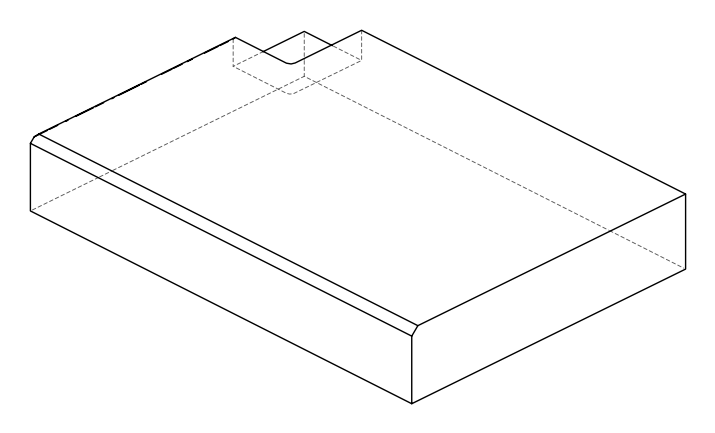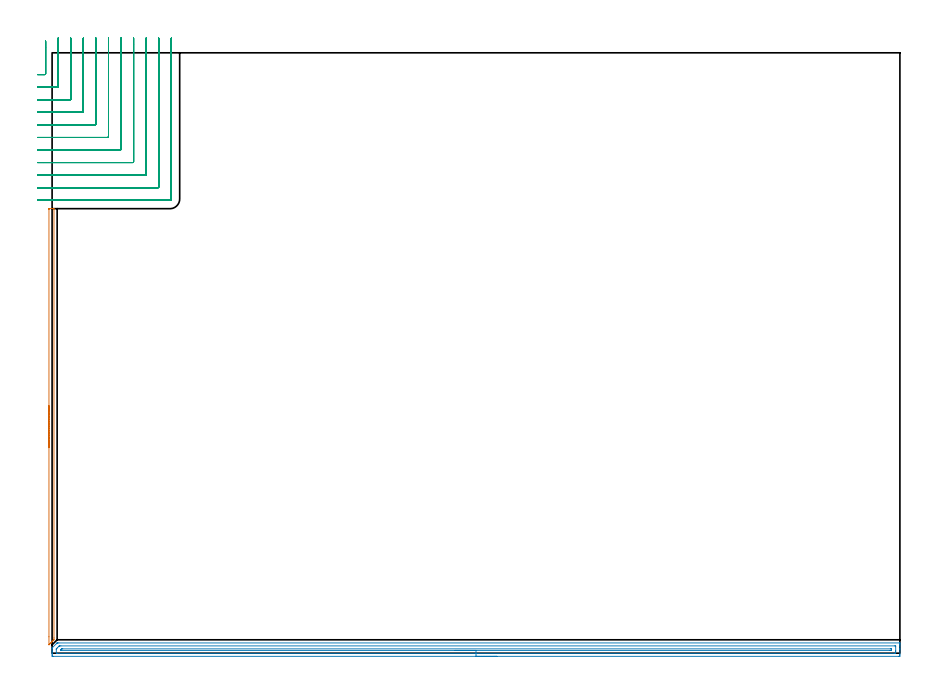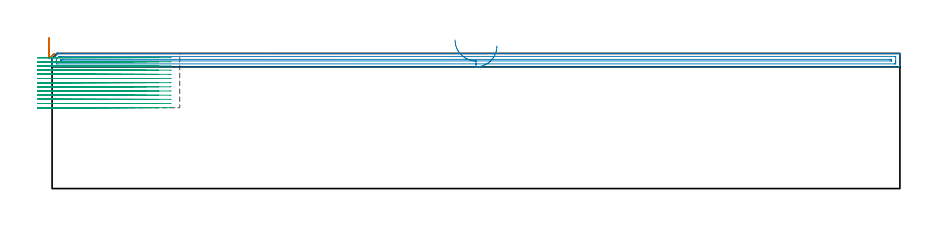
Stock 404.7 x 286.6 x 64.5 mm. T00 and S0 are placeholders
(PLAN: 3 operations, 1 tool changes, 38.1 min)
(1 AREA_MILL | FG_CHAMFER_SURFACE | UGT0205_001 | 1.81 min | 612 mm3)
(2 AREA_MILL_1 | FG_CHAMFER_SURFACE_1 | UGT0205_001 | 9.87 min | 8278 mm3)
(3 MILL_CORNER_NOTCH_RECTANGULAR | CORNER_NOTCH_RECTANGULAR | NXT0201_009 | Follow Part, ap 2, ae 75% | 26.41 min | 117242 mm3)
(TOOL UGT0205_001 | Chamfer Mill 20 x 3 x 45 deg. | D20 FL50 Z2)
(TOOL NXT0201_009 | ENDMILL 8mm [2P460-0800-NA 1630] | D8 FL26 Z6)
(OP 1 AREA_MILL)
G17 G21 G94 G90
T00 M6
G54
G17 G0 G90 X-1.5 Y98.1 S1061 M3
G43 Z74.5 H0
Z72.1
G94 G1 Y98.138 Z71.228 F250.
Y98.252 Z70.364
Y98.441 Z69.512
Y98.703 Z68.68
Y99.037 Z67.874
Y99.44 Z67.1
Y99.908 Z66.364
Y100.44 Z65.672
Y101.029 Z65.029
Y101.672 Z64.44
Y102.364 Z63.908
Y103.1 Z63.44
Y103.874 Z63.037
Y104.68 Z62.703
Y105.512 Z62.441
Y106.363 Z62.252
Y107.228 Z62.138
Y108.1 Z62.1
Y211.765
X-1.496 Y212.044 Z62.104
X-1.491 Y212.197 Z62.105
X-1.477 Y212.199 Z62.12
X-0.3 Y212.2 Z63.295
X0.311 Z63.91
X0.671 Z64.27
X0.787 Y212.197 Z64.379
X0.898 Y212.19 Z64.488
X0.9 Y212.044 Z64.5
Y7.279
X0.893 Y6.4 Z64.493
X0.884 Y6.387 Z64.484
X0.573 Y6.071 Z64.169
X0.442 Y5.941 Z64.039
X0.271 Y5.77 Z63.869
X0.136 Y5.634 Z63.732
X-0.004 Y5.494 Z63.593
X-0.156 Y5.343 Z63.442
X-0.3 Y5.198 Z63.295
X-0.451 Y5.048 Z63.147
X-0.583 Y4.916 Z63.015
X-0.736 Y4.761 Z62.859
X-0.897 Y4.602 Z62.701
X-1.01 Y4.489 Z62.588
X-1.173 Y4.325 Z62.422
X-1.343 Y4.156 Z62.255
X-1.397 Y4.102 Z62.201
X-1.496 Y4.016 Z62.102
X-1.499 Y4.021 Z62.099
X-1.5 Y7.837 Z62.1
Y108.1
Y108.972 Z62.138
Y109.836 Z62.252
Y110.688 Z62.441
Y111.52 Z62.703
Y112.326 Z63.037
Y113.1 Z63.44
Y113.836 Z63.908
Y114.528 Z64.44
Y115.171 Z65.029
Y115.76 Z65.672
Y116.291 Z66.364
Y116.76 Z67.1
Y117.163 Z67.874
Y117.497 Z68.68
Y117.759 Z69.512
Y117.948 Z70.364
Y118.062 Z71.228
Y118.1 Z72.1
G0 Z74.5
M5
M2
(OP 2 AREA_MILL_1)
G17 G21 G94 G90
T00 M6
G54
G17 G0 G90 X212.35 Y-1.5 S1061 M3
G43 Z74.5 H0
Z68.1
G94 G1 X212.312 Z67.228 F250.
X212.198 Z66.363
X212.009 Z65.512
X211.747 Z64.68
X211.413 Z63.874
X211.01 Z63.1
X210.541 Z62.364
X210.01 Z61.672
X209.421 Z61.029
X208.778 Z60.439
X208.086 Z59.908
X207.35 Z59.44
X206.576 Z59.037
X205.77 Z58.703
X204.938 Z58.441
X204.086 Z58.252
X203.222 Z58.138
X202.35 Z58.1
X0.608 Y-1.499 Z58.101
X0.075 Y-1.493 Z58.103
X0.008 Y-1.491 Z58.105
X0. Y-0.963 Z58.632
Y-0.397 Z59.2
Y-0.075 Z59.521
Y0.49 Z60.087
Y0.812 Z60.408
Y1.457 Z61.056
Y2.144 Z61.743
X0.001 Y2.267 Z61.866
X0.01 Y2.507 Z62.103
X0.238 Y2.738 Z62.335
X2.028 Y4.522 Z64.12
X2.317 Y4.806 Z64.405
X2.365 Y4.848 Z64.448
X2.394 Y4.869 Z64.469
X2.423 Y4.885 Z64.485
X3.216 Y4.892 Z64.492
X404.538 Y4.9 Z64.5
X404.69 Y4.897 Z64.488
X404.692 Y4.868 Z64.459
X404.7 Y4.51 Z64.109
Y4.12 Z63.719
Y3.475 Z63.07
Y2.265 Z61.862
Y1.703 Z61.297
Y-0.68 Z58.916
X404.697 Y-0.963 Z58.633
X404.692 Y-1.491 Z58.105
X404.625 Y-1.494 Z58.104
X404.092 Y-1.5 Z58.1
X202.35
Y-0.086 Z59.514
X2.394
X2.01 Y-0.075 Z59.525
X2.002 Y0.314 Z59.914
X2. Y1.7 Z61.3
X2.001 Y1.896 Z61.496
X2.005 Y1.993 Z61.593
X2.01 Y2.041 Z61.641
X2.027 Y2.064 Z61.664
X2.394 Y2.441 Z62.041
X3.286 Y3.331 Z62.931
X3.361 Y3.401 Z63.001
X3.443 Y3.475 Z63.075
X4.176 Y3.478 Z63.078
X402.306 Y3.485 Z63.085
X402.69 Y3.475 Z63.075
X402.698 Y3.086 Z62.686
X402.7 Y1.309 Z60.909
Y0.812 Z60.412
X402.698 Y0.423 Z60.023
X402.69 Y-0.075 Z59.525
X402.317 Y-0.086 Z59.514
X402.306
X202.35
Y1.328 Z60.928
X4.552 Y1.329 Z60.929
X4.179 Y1.33 Z60.93
X4.055 Y1.333 Z60.933
X4.018 Y1.335 Z60.935
X4.01 Y1.404 Z61.004
X4.008 Y1.522 Z61.122
X4.01 Y1.591 Z61.191
X4.067 Y1.66 Z61.26
X4.103 Y1.7 Z61.3
X4.14 Y1.738 Z61.338
X4.179 Y1.777 Z61.377
X4.458 Y2.043 Z61.643
X4.48 Y2.057 Z61.657
X4.509 Y2.06 Z61.66
X4.574 Y2.063 Z61.663
X4.706 Y2.064 Z61.664
X5.072
X400.148 Y2.071 Z61.671
X400.521 Y2.069 Z61.669
X400.645 Y2.067 Z61.667
X400.682 Y2.065 Z61.665
X400.69 Y1.996 Z61.596
X400.696 Y1.878 Z61.478
X400.699 Y1.7 Z61.3
X400.698 Y1.524 Z61.124
X400.69 Y1.346 Z60.946
X400.678 Y1.335 Z60.935
X400.66 Y1.332 Z60.932
X400.614 Y1.33 Z60.93
X400.521 Y1.329 Z60.929
X400.002 Y1.328 Z60.928
X202.35
X201.478 Z60.966
X200.613 Z61.08
X199.762 Z61.269
X198.93 Z61.531
X198.124 Z61.865
X197.35 Z62.268
X196.614 Z62.737
X195.922 Z63.268
X195.279 Z63.857
X194.69 Z64.5
X194.158 Z65.193
X193.69 Z65.928
X193.287 Z66.702
X192.953 Z67.508
X192.691 Z68.34
X192.502 Z69.192
X192.388 Z70.057
X192.35 Z70.928
G0 Z74.5
M5
M2
(OP 3 MILL_CORNER_NOTCH_RECTANGULAR)
G17 G21 G94 G90
T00 M6
G54
G17 G0 G90 X-7. Y276.2 S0 M3
G43 Z74.5 H1
Z62.508
G94 G1 X-4. F250.
X-3.496 F500.
G3 X-3.1 Y276.596 R0.4
G1 Y289.128
Y292.128 F250.
G0 Z74.5
X-7. Y270.2
Z62.508
G1 X-4.
X2.504 F500.
G3 X2.9 Y270.596 R0.4
G1 Y290.6
Y293.6 F250.
G0 Z74.5
X-7. Y264.2
Z62.508
G1 X-4.
X8.504 F500.
G3 X8.9 Y264.596 R0.4
G1 Y290.6
Y293.6 F250.
G0 Z74.5
X-7. Y258.2
Z62.508
G1 X-4.
X14.504 F500.
G3 X14.9 Y258.596 R0.4
G1 Y290.6
Y293.6 F250.
G0 Z74.5
X-7. Y252.2
Z62.508
G1 X-4.
X20.504 F500.
G3 X20.9 Y252.596 R0.4
G1 Y290.6
Y293.6 F250.
G0 Z74.5
X-7. Y246.2
Z62.508
G1 X-4.
X26.503 F500.
G3 X26.9 Y246.597 R0.4
G1 Y290.6
Y293.6 F250.
G0 Z74.5
X-7. Y240.2
Z62.508
G1 X-4.
X32.503 F500.
G3 X32.9 Y240.597 R0.4
G1 Y290.6
Y293.6 F250.
G0 Z74.5
X-7. Y234.2
Z62.508
G1 X-4.
X38.503 F500.
G3 X38.9 Y234.597 R0.4
G1 Y290.6
Y293.6 F250.
G0 Z74.5
X-7. Y228.2
Z62.508
G1 X-4.
X44.503 F500.
G3 X44.9 Y228.597 R0.4
G1 Y290.6
Y293.6 F250.
G0 Z74.5
X-7. Y222.2
Z62.508
G1 X-4.
X50.503 F500.
G3 X50.9 Y222.597 R0.4
G1 Y290.6
Y293.6 F250.
G0 Z74.5
X-7. Y216.2
Z62.508
G1 X-4.
X56.3 F500.
G3 X56.9 Y216.8 R0.6
G1 Y290.6
Y293.6 F250.
G0 Z74.5
X-7. Y276.2
Z60.515
G1 X-4.
X-3.496 F500.
G3 X-3.1 Y276.596 R0.4
G1 Y289.128
Y292.128 F250.
G0 Z74.5
X-7. Y270.2
Z60.515
G1 X-4.
X2.504 F500.
G3 X2.9 Y270.596 R0.4
G1 Y290.6
Y293.6 F250.
G0 Z74.5
X-7. Y264.2
Z60.515
G1 X-4.
X8.504 F500.
G3 X8.9 Y264.596 R0.4
G1 Y290.6
Y293.6 F250.
G0 Z74.5
X-7. Y258.2
Z60.515
G1 X-4.
X14.504 F500.
G3 X14.9 Y258.596 R0.4
G1 Y290.6
Y293.6 F250.
G0 Z74.5
X-7. Y252.2
Z60.515
G1 X-4.
X20.504 F500.
G3 X20.9 Y252.596 R0.4
G1 Y290.6
Y293.6 F250.
G0 Z74.5
X-7. Y246.2
Z60.515
G1 X-4.
X26.504 F500.
G3 X26.9 Y246.596 R0.4
G1 Y290.6
Y293.6 F250.
G0 Z74.5
X-7. Y240.2
Z60.515
G1 X-4.
X32.503 F500.
G3 X32.9 Y240.597 R0.4
G1 Y290.6
Y293.6 F250.
G0 Z74.5
X-7. Y234.2
Z60.515
G1 X-4.
X38.503 F500.
G3 X38.9 Y234.597 R0.4
G1 Y290.6
Y293.6 F250.
G0 Z74.5
X-7. Y228.2
Z60.515
G1 X-4.
X44.503 F500.
G3 X44.9 Y228.597 R0.4
G1 Y290.6
Y293.6 F250.
G0 Z74.5
X-7. Y222.2
Z60.515
G1 X-4.
X50.503 F500.
G3 X50.9 Y222.597 R0.4
G1 Y290.6
Y293.6 F250.
G0 Z74.5
X-7. Y216.2
Z60.515
G1 X-4.
X56.3 F500.
G3 X56.9 Y216.8 R0.6
G1 Y290.6
Y293.6 F250.
G0 Z74.5
X-7. Y276.2
Z58.523
G1 X-4.
X-3.496 F500.
G3 X-3.1 Y276.596 R0.4
G1 Y289.128
Y292.128 F250.
G0 Z74.5
X-7. Y270.2
Z58.523
G1 X-4.
X2.504 F500.
G3 X2.9 Y270.596 R0.4
G1 Y290.6
Y293.6 F250.
G0 Z74.5
X-7. Y264.2
Z58.523
G1 X-4.
X8.504 F500.
G3 X8.9 Y264.596 R0.4
G1 Y290.6
Y293.6 F250.
G0 Z74.5
X-7. Y258.2
Z58.523
G1 X-4.
X14.504 F500.
G3 X14.9 Y258.596 R0.4
G1 Y290.6
Y293.6 F250.
G0 Z74.5
X-7. Y252.2
Z58.523
G1 X-4.
X20.504 F500.
G3 X20.9 Y252.596 R0.4
G1 Y290.6
Y293.6 F250.
G0 Z74.5
X-7. Y246.2
Z58.523
G1 X-4.
X26.504 F500.
G3 X26.9 Y246.596 R0.4
G1 Y290.6
Y293.6 F250.
G0 Z74.5
X-7. Y240.2
Z58.523
G1 X-4.
X32.503 F500.
G3 X32.9 Y240.597 R0.4
G1 Y290.6
Y293.6 F250.
G0 Z74.5
X-7. Y234.2
Z58.523
G1 X-4.
X38.503 F500.
G3 X38.9 Y234.597 R0.4
G1 Y290.6
Y293.6 F250.
G0 Z74.5
X-7. Y228.2
Z58.523
G1 X-4.
X44.503 F500.
G3 X44.9 Y228.597 R0.4
G1 Y290.6
Y293.6 F250.
G0 Z74.5
X-7. Y222.2
Z58.523
G1 X-4.
X50.503 F500.
G3 X50.9 Y222.597 R0.4
G1 Y290.6
Y293.6 F250.
G0 Z74.5
X-7. Y216.2
Z58.523
G1 X-4.
X56.3 F500.
G3 X56.9 Y216.8 R0.6
G1 Y290.6
Y293.6 F250.
G0 Z74.5
X-7. Y276.2
Z56.531
G1 X-4.
X-3.496 F500.
G3 X-3.1 Y276.596 R0.4
G1 Y289.128
Y292.128 F250.
G0 Z74.5
X-7. Y270.2
Z56.531
G1 X-4.
X2.504 F500.
G3 X2.9 Y270.596 R0.4
G1 Y290.6
Y293.6 F250.
G0 Z74.5
X-7. Y264.2
Z56.531
G1 X-4.
X8.504 F500.
G3 X8.9 Y264.596 R0.4
G1 Y290.6
Y293.6 F250.
G0 Z74.5
X-7. Y258.2
Z56.531
G1 X-4.
X14.504 F500.
G3 X14.9 Y258.596 R0.4
G1 Y290.6
Y293.6 F250.
G0 Z74.5
X-7. Y252.2
Z56.531
G1 X-4.
X20.504 F500.
G3 X20.9 Y252.596 R0.4
G1 Y290.6
Y293.6 F250.
G0 Z74.5
X-7. Y246.2
Z56.531
G1 X-4.
X26.503 F500.
G3 X26.9 Y246.597 R0.4
G1 Y290.6
Y293.6 F250.
G0 Z74.5
X-7. Y240.2
Z56.531
G1 X-4.
X32.503 F500.
G3 X32.9 Y240.597 R0.4
G1 Y290.6
Y293.6 F250.
G0 Z74.5
X-7. Y234.2
Z56.531
G1 X-4.
X38.503 F500.
G3 X38.9 Y234.597 R0.4
G1 Y290.6
Y293.6 F250.
G0 Z74.5
X-7. Y228.2
Z56.531
G1 X-4.
X44.503 F500.
G3 X44.9 Y228.597 R0.4
G1 Y290.6
Y293.6 F250.
G0 Z74.5
X-7. Y222.2
Z56.531
G1 X-4.
X50.503 F500.
G3 X50.9 Y222.597 R0.4
G1 Y290.6
Y293.6 F250.
G0 Z74.5
X-7. Y216.2
Z56.531
G1 X-4.
X56.3 F500.
G3 X56.9 Y216.8 R0.6
G1 Y290.6
Y293.6 F250.
G0 Z74.5
X-7. Y276.2
Z54.538
G1 X-4.
X-3.496 F500.
G3 X-3.1 Y276.596 R0.4
G1 Y289.128
Y292.128 F250.
G0 Z74.5
X-7. Y270.2
Z54.538
G1 X-4.
X2.504 F500.
G3 X2.9 Y270.596 R0.4
G1 Y290.6
Y293.6 F250.
G0 Z74.5
X-7. Y264.2
Z54.538
G1 X-4.
X8.504 F500.
G3 X8.9 Y264.596 R0.4
G1 Y290.6
Y293.6 F250.
G0 Z74.5
X-7. Y258.2
Z54.538
G1 X-4.
X14.504 F500.
G3 X14.9 Y258.596 R0.4
G1 Y290.6
Y293.6 F250.
G0 Z74.5
X-7. Y252.2
Z54.538
G1 X-4.
X20.504 F500.
G3 X20.9 Y252.596 R0.4
G1 Y290.6
Y293.6 F250.
G0 Z74.5
X-7. Y246.2
Z54.538
G1 X-4.
X26.503 F500.
G3 X26.9 Y246.597 R0.4
G1 Y290.6
Y293.6 F250.
G0 Z74.5
X-7. Y240.2
Z54.538
G1 X-4.
X32.503 F500.
G3 X32.9 Y240.597 R0.4
G1 Y290.6
Y293.6 F250.
G0 Z74.5
X-7. Y234.2
Z54.538
G1 X-4.
X38.503 F500.
G3 X38.9 Y234.597 R0.4
G1 Y290.6
Y293.6 F250.
G0 Z74.5
X-7. Y228.2
Z54.538
G1 X-4.
X44.503 F500.
G3 X44.9 Y228.597 R0.4
G1 Y290.6
Y293.6 F250.
G0 Z74.5
X-7. Y222.2
Z54.538
G1 X-4.
X50.503 F500.
G3 X50.9 Y222.597 R0.4
G1 Y290.6
Y293.6 F250.
G0 Z74.5
X-7. Y216.2
Z54.538
G1 X-4.
X56.3 F500.
G3 X56.9 Y216.8 R0.6
G1 Y290.6
Y293.6 F250.
G0 Z74.5
X-7. Y276.2
Z52.546
G1 X-4.
X-3.496 F500.
G3 X-3.1 Y276.596 R0.4
G1 Y289.128
Y292.128 F250.
G0 Z74.5
X-7. Y270.2
Z52.546
G1 X-4.
X2.504 F500.
G3 X2.9 Y270.596 R0.4
G1 Y290.6
Y293.6 F250.
G0 Z74.5
X-7. Y264.2
Z52.546
G1 X-4.
X8.504 F500.
G3 X8.9 Y264.596 R0.4
G1 Y290.6
Y293.6 F250.
G0 Z74.5
X-7. Y258.2
Z52.546
G1 X-4.
X14.504 F500.
G3 X14.9 Y258.596 R0.4
G1 Y290.6
Y293.6 F250.
G0 Z74.5
X-7. Y252.2
Z52.546
G1 X-4.
X20.504 F500.
G3 X20.9 Y252.596 R0.4
G1 Y290.6
Y293.6 F250.
G0 Z74.5
X-7. Y246.2
Z52.546
G1 X-4.
X26.503 F500.
G3 X26.9 Y246.597 R0.4
G1 Y290.6
Y293.6 F250.
G0 Z74.5
X-7. Y240.2
Z52.546
G1 X-4.
X32.503 F500.
G3 X32.9 Y240.597 R0.4
G1 Y290.6
Y293.6 F250.
G0 Z74.5
X-7. Y234.2
Z52.546
G1 X-4.
X38.503 F500.
G3 X38.9 Y234.597 R0.4
G1 Y290.6
Y293.6 F250.
G0 Z74.5
X-7. Y228.2
Z52.546
G1 X-4.
X44.503 F500.
G3 X44.9 Y228.597 R0.4
G1 Y290.6
Y293.6 F250.
G0 Z74.5
X-7. Y222.2
Z52.546
G1 X-4.
X50.503 F500.
G3 X50.9 Y222.597 R0.4
G1 Y290.6
Y293.6 F250.
G0 Z74.5
X-7. Y216.2
Z52.546
G1 X-4.
X56.3 F500.
G3 X56.9 Y216.8 R0.6
G1 Y290.6
Y293.6 F250.
G0 Z74.5
X-7. Y276.2
Z50.554
G1 X-4.
X-3.496 F500.
G3 X-3.1 Y276.596 R0.4
G1 Y289.128
Y292.128 F250.
G0 Z74.5
X-7. Y270.2
Z50.554
G1 X-4.
X2.504 F500.
G3 X2.9 Y270.596 R0.4
G1 Y290.6
Y293.6 F250.
G0 Z74.5
X-7. Y264.2
Z50.554
G1 X-4.
X8.504 F500.
G3 X8.9 Y264.596 R0.4
G1 Y290.6
Y293.6 F250.
G0 Z74.5
X-7. Y258.2
Z50.554
G1 X-4.
X14.504 F500.
G3 X14.9 Y258.596 R0.4
G1 Y290.6
Y293.6 F250.
G0 Z74.5
X-7. Y252.2
Z50.554
G1 X-4.
X20.504 F500.
G3 X20.9 Y252.596 R0.4
G1 Y290.6
Y293.6 F250.
G0 Z74.5
X-7. Y246.2
Z50.554
G1 X-4.
X26.503 F500.
G3 X26.9 Y246.597 R0.4
G1 Y290.6
Y293.6 F250.
G0 Z74.5
X-7. Y240.2
Z50.554
G1 X-4.
X32.503 F500.
G3 X32.9 Y240.597 R0.4
G1 Y290.6
Y293.6 F250.
G0 Z74.5
X-7. Y234.2
Z50.554
G1 X-4.
X38.503 F500.
G3 X38.9 Y234.597 R0.4
G1 Y290.6
Y293.6 F250.
G0 Z74.5
X-7. Y228.2
Z50.554
G1 X-4.
X44.503 F500.
G3 X44.9 Y228.597 R0.4
G1 Y290.6
Y293.6 F250.
G0 Z74.5
X-7. Y222.2
Z50.554
G1 X-4.
X50.503 F500.
G3 X50.9 Y222.597 R0.4
G1 Y290.6
Y293.6 F250.
G0 Z74.5
X-7. Y216.2
Z50.554
G1 X-4.
X56.3 F500.
G3 X56.9 Y216.8 R0.6
G1 Y290.6
Y293.6 F250.
G0 Z74.5
X-7. Y276.2
Z48.562
G1 X-4.
X-3.496 F500.
G3 X-3.1 Y276.596 R0.4
G1 Y289.128
Y292.128 F250.
G0 Z74.5
X-7. Y270.2
Z48.562
G1 X-4.
X2.504 F500.
G3 X2.9 Y270.596 R0.4
G1 Y290.6
Y293.6 F250.
G0 Z74.5
X-7. Y264.2
Z48.562
G1 X-4.
X8.504 F500.
G3 X8.9 Y264.596 R0.4
G1 Y290.6
Y293.6 F250.
G0 Z74.5
X-7. Y258.2
Z48.562
G1 X-4.
X14.504 F500.
G3 X14.9 Y258.596 R0.4
G1 Y290.6
Y293.6 F250.
G0 Z74.5
X-7. Y252.2
Z48.562
G1 X-4.
X20.504 F500.
G3 X20.9 Y252.596 R0.4
G1 Y290.6
Y293.6 F250.
G0 Z74.5
X-7. Y246.2
Z48.562
G1 X-4.
X26.503 F500.
G3 X26.9 Y246.597 R0.4
G1 Y290.6
Y293.6 F250.
G0 Z74.5
X-7. Y240.2
Z48.562
G1 X-4.
X32.503 F500.
G3 X32.9 Y240.597 R0.4
G1 Y290.6
Y293.6 F250.
G0 Z74.5
X-7. Y234.2
Z48.562
G1 X-4.
X38.503 F500.
G3 X38.9 Y234.597 R0.4
G1 Y290.6
Y293.6 F250.
G0 Z74.5
X-7. Y228.2
Z48.562
G1 X-4.
X44.503 F500.
G3 X44.9 Y228.597 R0.4
G1 Y290.6
Y293.6 F250.
G0 Z74.5
X-7. Y222.2
Z48.562
G1 X-4.
X50.503 F500.
G3 X50.9 Y222.597 R0.4
G1 Y290.6
Y293.6 F250.
G0 Z74.5
X-7. Y216.2
Z48.562
G1 X-4.
X56.3 F500.
G3 X56.9 Y216.8 R0.6
G1 Y290.6
Y293.6 F250.
G0 Z74.5
X-7. Y276.2
Z46.569
G1 X-4.
X-3.496 F500.
G3 X-3.1 Y276.596 R0.4
G1 Y289.128
Y292.128 F250.
G0 Z74.5
X-7. Y270.2
Z46.569
G1 X-4.
X2.504 F500.
G3 X2.9 Y270.596 R0.4
G1 Y290.6
Y293.6 F250.
G0 Z74.5
X-7. Y264.2
Z46.569
G1 X-4.
X8.504 F500.
G3 X8.9 Y264.596 R0.4
G1 Y290.6
Y293.6 F250.
G0 Z74.5
X-7. Y258.2
Z46.569
G1 X-4.
X14.504 F500.
G3 X14.9 Y258.596 R0.4
G1 Y290.6
Y293.6 F250.
G0 Z74.5
X-7. Y252.2
Z46.569
G1 X-4.
X20.504 F500.
G3 X20.9 Y252.596 R0.4
G1 Y290.6
Y293.6 F250.
G0 Z74.5
X-7. Y246.2
Z46.569
G1 X-4.
X26.503 F500.
G3 X26.9 Y246.597 R0.4
G1 Y290.6
Y293.6 F250.
G0 Z74.5
X-7. Y240.2
Z46.569
G1 X-4.
X32.503 F500.
G3 X32.9 Y240.597 R0.4
G1 Y290.6
Y293.6 F250.
G0 Z74.5
X-7. Y234.2
Z46.569
G1 X-4.
X38.503 F500.
G3 X38.9 Y234.597 R0.4
G1 Y290.6
Y293.6 F250.
G0 Z74.5
X-7. Y228.2
Z46.569
G1 X-4.
X44.503 F500.
G3 X44.9 Y228.597 R0.4
G1 Y290.6
Y293.6 F250.
G0 Z74.5
X-7. Y222.2
Z46.569
G1 X-4.
X50.503 F500.
G3 X50.9 Y222.597 R0.4
G1 Y290.6
Y293.6 F250.
G0 Z74.5
X-7. Y216.2
Z46.569
G1 X-4.
X56.3 F500.
G3 X56.9 Y216.8 R0.6
G1 Y290.6
Y293.6 F250.
G0 Z74.5
X-7. Y276.2
Z44.577
G1 X-4.
X-3.496 F500.
G3 X-3.1 Y276.596 R0.4
G1 Y289.128
Y292.128 F250.
G0 Z74.5
X-7. Y270.2
Z44.577
G1 X-4.
X2.504 F500.
G3 X2.9 Y270.596 R0.4
G1 Y290.6
Y293.6 F250.
G0 Z74.5
X-7. Y264.2
Z44.577
G1 X-4.
X8.504 F500.
G3 X8.9 Y264.596 R0.4
G1 Y290.6
Y293.6 F250.
G0 Z74.5
X-7. Y258.2
Z44.577
G1 X-4.
X14.504 F500.
G3 X14.9 Y258.596 R0.4
G1 Y290.6
Y293.6 F250.
G0 Z74.5
X-7. Y252.2
Z44.577
G1 X-4.
X20.504 F500.
G3 X20.9 Y252.596 R0.4
G1 Y290.6
Y293.6 F250.
G0 Z74.5
X-7. Y246.2
Z44.577
G1 X-4.
X26.503 F500.
G3 X26.9 Y246.597 R0.4
G1 Y290.6
Y293.6 F250.
G0 Z74.5
X-7. Y240.2
Z44.577
G1 X-4.
X32.503 F500.
G3 X32.9 Y240.597 R0.4
G1 Y290.6
Y293.6 F250.
G0 Z74.5
X-7. Y234.2
Z44.577
G1 X-4.
X38.503 F500.
G3 X38.9 Y234.597 R0.4
G1 Y290.6
Y293.6 F250.
G0 Z74.5
X-7. Y228.2
Z44.577
G1 X-4.
X44.503 F500.
G3 X44.9 Y228.597 R0.4
G1 Y290.6
Y293.6 F250.
G0 Z74.5
X-7. Y222.2
Z44.577
G1 X-4.
X50.503 F500.
G3 X50.9 Y222.597 R0.4
G1 Y290.6
Y293.6 F250.
G0 Z74.5
X-7. Y216.2
Z44.577
G1 X-4.
X56.3 F500.
G3 X56.9 Y216.8 R0.6
G1 Y290.6
Y293.6 F250.
G0 Z74.5
X-7. Y276.2
Z42.585
G1 X-4.
X-3.496 F500.
G3 X-3.1 Y276.596 R0.4
G1 Y289.128
Y292.128 F250.
G0 Z74.5
X-7. Y270.2
Z42.585
G1 X-4.
X2.504 F500.
G3 X2.9 Y270.596 R0.4
G1 Y290.6
Y293.6 F250.
G0 Z74.5
X-7. Y264.2
Z42.585
G1 X-4.
X8.504 F500.
G3 X8.9 Y264.596 R0.4
G1 Y290.6
Y293.6 F250.
G0 Z74.5
X-7. Y258.2
Z42.585
G1 X-4.
X14.504 F500.
G3 X14.9 Y258.596 R0.4
G1 Y290.6
Y293.6 F250.
G0 Z74.5
X-7. Y252.2
Z42.585
G1 X-4.
X20.504 F500.
G3 X20.9 Y252.596 R0.4
G1 Y290.6
Y293.6 F250.
G0 Z74.5
X-7. Y246.2
Z42.585
G1 X-4.
X26.503 F500.
G3 X26.9 Y246.597 R0.4
G1 Y290.6
Y293.6 F250.
G0 Z74.5
X-7. Y240.2
Z42.585
G1 X-4.
X32.503 F500.
G3 X32.9 Y240.597 R0.4
G1 Y290.6
Y293.6 F250.
G0 Z74.5
X-7. Y234.2
Z42.585
G1 X-4.
X38.503 F500.
G3 X38.9 Y234.597 R0.4
G1 Y290.6
Y293.6 F250.
G0 Z74.5
X-7. Y228.2
Z42.585
G1 X-4.
X44.503 F500.
G3 X44.9 Y228.597 R0.4
G1 Y290.6
Y293.6 F250.
G0 Z74.5
X-7. Y222.2
Z42.585
G1 X-4.
X50.503 F500.
G3 X50.9 Y222.597 R0.4
G1 Y290.6
Y293.6 F250.
G0 Z74.5
X-7. Y216.2
Z42.585
G1 X-4.
X56.3 F500.
G3 X56.9 Y216.8 R0.6
G1 Y290.6
Y293.6 F250.
G0 Z74.5
X-7. Y276.2
Z40.592
G1 X-4.
X-3.496 F500.
G3 X-3.1 Y276.596 R0.4
G1 Y289.128
Y292.128 F250.
G0 Z74.5
X-7. Y270.2
Z40.592
G1 X-4.
X2.504 F500.
G3 X2.9 Y270.596 R0.4
G1 Y290.6
Y293.6 F250.
G0 Z74.5
X-7. Y264.2
Z40.592
G1 X-4.
X8.504 F500.
G3 X8.9 Y264.596 R0.4
G1 Y290.6
Y293.6 F250.
G0 Z74.5
X-7. Y258.2
Z40.592
G1 X-4.
X14.504 F500.
G3 X14.9 Y258.596 R0.4
G1 Y290.6
Y293.6 F250.
G0 Z74.5
X-7. Y252.2
Z40.592
G1 X-4.
X20.504 F500.
G3 X20.9 Y252.596 R0.4
G1 Y290.6
Y293.6 F250.
G0 Z74.5
X-7. Y246.2
Z40.592
G1 X-4.
X26.503 F500.
G3 X26.9 Y246.597 R0.4
G1 Y290.6
Y293.6 F250.
G0 Z74.5
X-7. Y240.2
Z40.592
G1 X-4.
X32.503 F500.
G3 X32.9 Y240.597 R0.4
G1 Y290.6
Y293.6 F250.
G0 Z74.5
X-7. Y234.2
Z40.592
G1 X-4.
X38.503 F500.
G3 X38.9 Y234.597 R0.4
G1 Y290.6
Y293.6 F250.
G0 Z74.5
X-7. Y228.2
Z40.592
G1 X-4.
X44.503 F500.
G3 X44.9 Y228.597 R0.4
G1 Y290.6
Y293.6 F250.
G0 Z74.5
X-7. Y222.2
Z40.592
G1 X-4.
X50.503 F500.
G3 X50.9 Y222.597 R0.4
G1 Y290.6
Y293.6 F250.
G0 Z74.5
X-7. Y216.2
Z40.592
G1 X-4.
X56.3 F500.
G3 X56.9 Y216.8 R0.6
G1 Y290.6
Y293.6 F250.
G0 Z74.5
X-7. Y276.2
Z38.6
G1 X-4.
X-3.496 F500.
G3 X-3.1 Y276.596 R0.4
G1 Y289.128
Y292.128 F250.
G0 Z74.5
X-7. Y270.2
Z38.6
G1 X-4.
X2.504 F500.
G3 X2.9 Y270.596 R0.4
G1 Y290.6
Y293.6 F250.
G0 Z74.5
X-7. Y264.2
Z38.6
G1 X-4.
X8.504 F500.
G3 X8.9 Y264.596 R0.4
G1 Y290.6
Y293.6 F250.
G0 Z74.5
X-7. Y258.2
Z38.6
G1 X-4.
X14.504 F500.
G3 X14.9 Y258.596 R0.4
G1 Y290.6
Y293.6 F250.
G0 Z74.5
X-7. Y252.2
Z38.6
G1 X-4.
X20.504 F500.
G3 X20.9 Y252.596 R0.4
G1 Y290.6
Y293.6 F250.
G0 Z74.5
X-7. Y246.2
Z38.6
G1 X-4.
X26.503 F500.
G3 X26.9 Y246.597 R0.4
G1 Y290.6
Y293.6 F250.
G0 Z74.5
X-7. Y240.2
Z38.6
G1 X-4.
X32.503 F500.
G3 X32.9 Y240.597 R0.4
G1 Y290.6
Y293.6 F250.
G0 Z74.5
X-7. Y234.2
Z38.6
G1 X-4.
X38.503 F500.
G3 X38.9 Y234.597 R0.4
G1 Y290.6
Y293.6 F250.
G0 Z74.5
X-7. Y228.2
Z38.6
G1 X-4.
X44.503 F500.
G3 X44.9 Y228.597 R0.4
G1 Y290.6
Y293.6 F250.
G0 Z74.5
X-7. Y222.2
Z38.6
G1 X-4.
X50.503 F500.
G3 X50.9 Y222.597 R0.4
G1 Y290.6
Y293.6 F250.
G0 Z74.5
X-7. Y216.2
Z38.6
G1 X-4.
X56.3 F500.
G3 X56.9 Y216.8 R0.6
G1 Y290.6
Y293.6 F250.
G0 Z74.5
M5
M2
